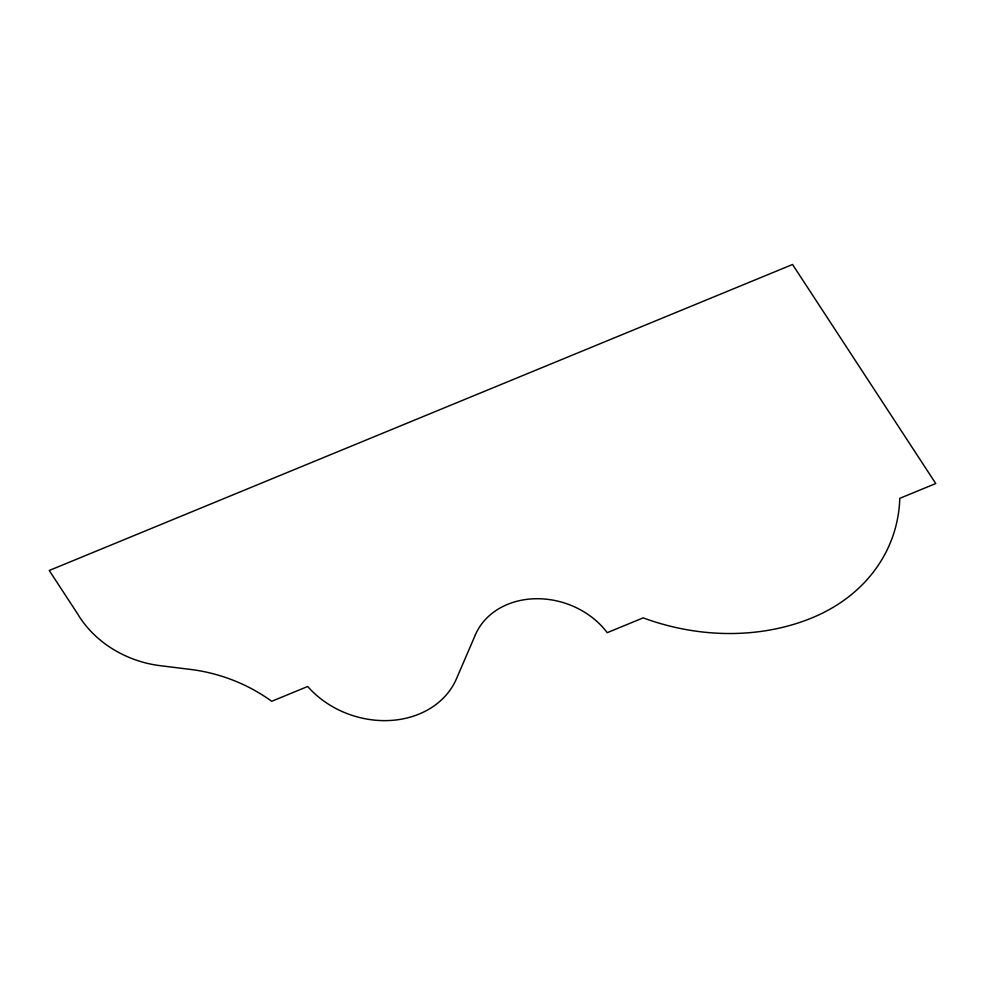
<?xml version="1.0" encoding="UTF-8"?>
<svg xmlns="http://www.w3.org/2000/svg" width="985" height="985" viewBox="0 0 985 985"><rect width="100%" height="100%" fill="white"/><g stroke="black" fill="none" stroke-linecap="round" stroke-linejoin="round"><path stroke-width="1.48" d="M475.398 634.783L456.474 678.751A88.182 72.939 18.6 0 1 389.74 720.503A88.182 72.939 18.6 0 1 307.677 686.496L271.7 701.295A146.309 121.007 18.6 0 0 190.77 669.468L160.026 665.651A98.328 81.324 18.6 0 1 77.889 614.295L49.25 570.487L792.556 264.497L935.75 483.536L899.785 498.336A183.111 151.444 18.6 0 1 810.864 618.334A210.839 174.382 18.6 0 1 643.193 617.866L607.228 632.666A75.919 62.794 18.6 0 0 535.902 598.732A75.919 62.794 18.6 0 0 475.398 634.783"/></g></svg>
